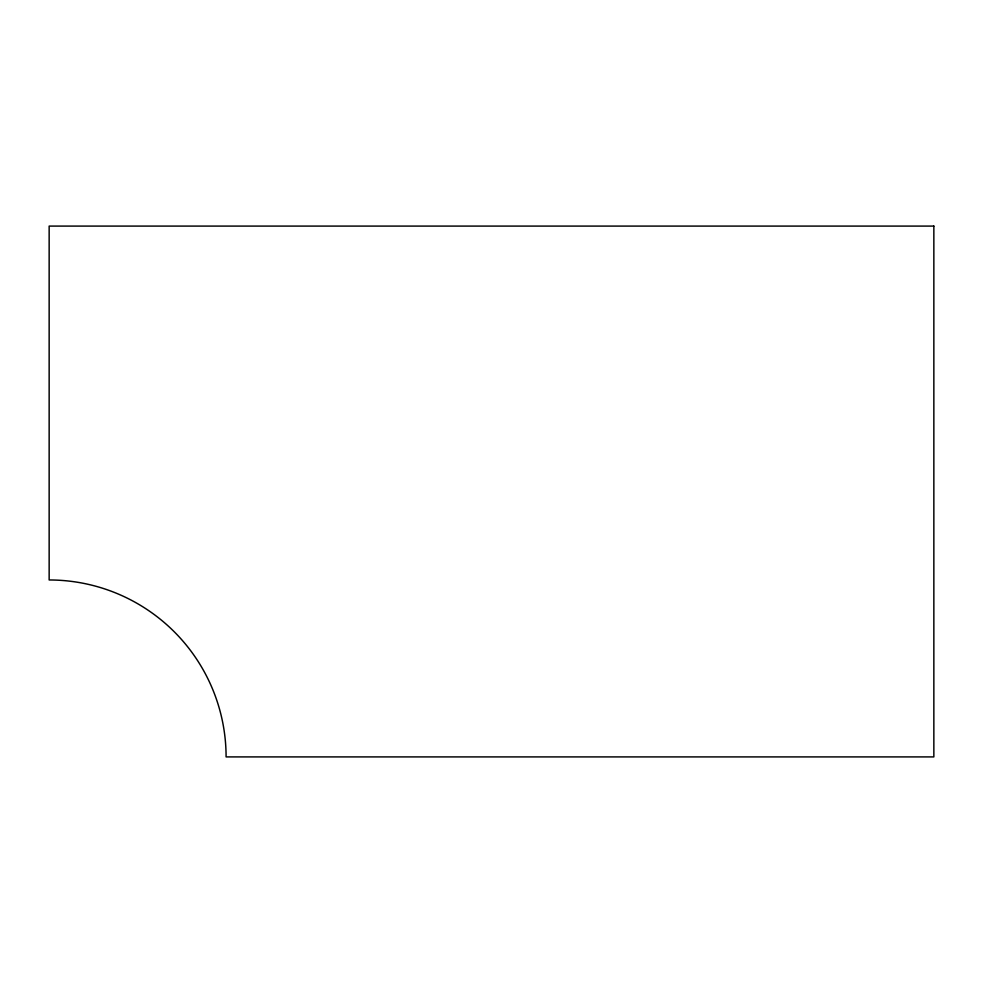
<?xml version="1.0" encoding="UTF-8"?>
<svg xmlns="http://www.w3.org/2000/svg" width="983" height="983" viewBox="0 0 983 983"><rect width="100%" height="100%" fill="white"/><g stroke="black" fill="none" stroke-linecap="round" stroke-linejoin="round"><path stroke-width="1.47" d="M933.85 226.09L49.15 226.09L49.15 579.97A176.94 176.94 0 0 1 226.09 756.91L933.85 756.91L933.85 226.09"/></g></svg>
